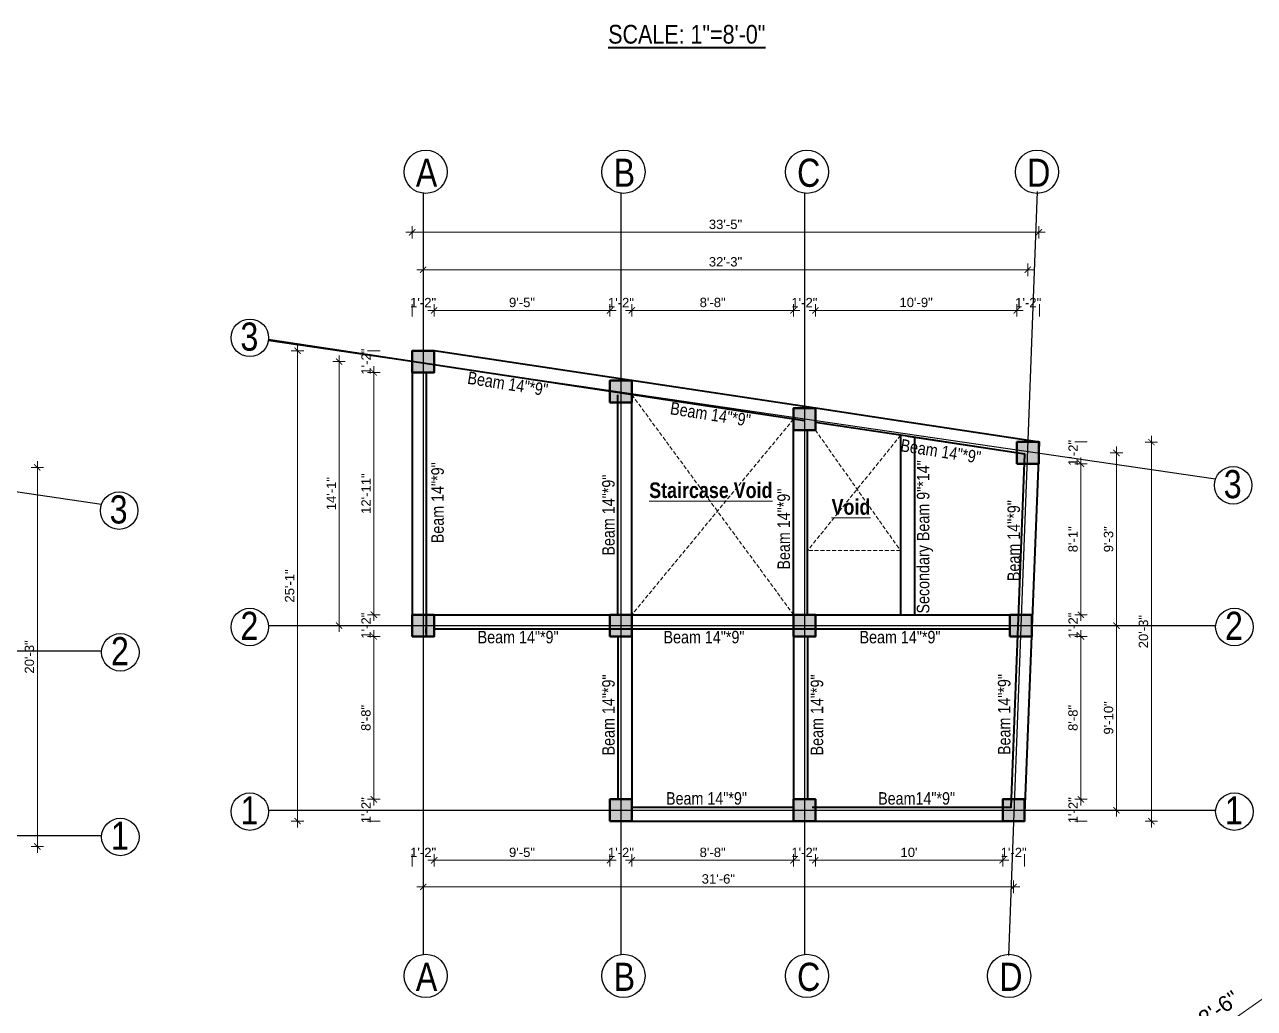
# Model space of a CAD drawing. Header units: inches. Extents: x 149715 to 156550, y -16726 to -14386.
# Drawn here: x 151086 to 151874, y -15768 to -15138 of the extents above; entities that cross this region are included whole.
import ezdxf
from ezdxf.enums import TextEntityAlignment as Align

# ---------------------------------------------------------------- set-up
doc = ezdxf.new("R2010")
doc.units = ezdxf.units.IN
doc.header["$LTSCALE"] = 0.5
doc.header["$MEASUREMENT"] = 0
doc.header["$PDMODE"] = 66
doc.linetypes.add('HIDDEN', pattern=[0.375, 0.25, -0.125])
for name, color, linetype, lineweight in [('C-COLUMN', 1, 'Continuous', 50), ('DIM 1-100', 4, 'Continuous', 13), ('HACTH', 253, 'Continuous', 9), ('Text-100.w', 254, 'Continuous', 9), ('Toilet', 7, 'Continuous', 25), ('wall', 1, 'Continuous', 40), ('WALL SEC', 2, 'Continuous', 35), ('window', 4, 'Continuous', 13)]:
    doc.layers.add(name, color=color, linetype=linetype, lineweight=lineweight)
doc.styles.add('arial', font='arial.ttf')
doc.styles.add('bimal', font='arial.ttf')
doc.styles.add('ordinary', font='ARIALN.TTF')
doc.styles.get("Standard").update_dxf_attribs({"font": 'arial.ttf'})
doc.dimstyles.new('1 by 96', dxfattribs={"dimtxt": 6, "dimasz": 4, "dimexe": 4, "dimexo": 4, "dimgap": 2, "dimtad": 1, "dimdec": 0, "dimzin": 0, "dimdsep": 46, "dimlunit": 4, "dimtxsty": 'Standard', "dimblk": 'ARCHTICK', "dimcen": 0, "dimdle": 4, "dimadec": 0, "dimazin": 0, "dimtfac": 1, "dimtdec": 0, "dimtix": 1, "dimtofl": 0, "dimtmove": 1, "dimatfit": 3, "dimldrblk": 'ARCHTICK', "dimfxl": 4, "dimfxlon": 1, "dimtolj": 1, "dimtzin": 0, "dimlwd": -1, "dimlwe": -1, "dimarcsym": 0})
doc.dimstyles.new('1_96', dxfattribs={"dimtxt": 5, "dimasz": 3, "dimexe": 3, "dimexo": 3, "dimgap": 3, "dimtad": 1, "dimdec": 0, "dimzin": 0, "dimdsep": 46, "dimlunit": 4, "dimtxsty": 'bimal', "dimblk": 'ARCHTICK', "dimcen": 2, "dimdle": 3, "dimclrd": 3, "dimclre": 1, "dimclrt": 4, "dimadec": 0, "dimazin": 0, "dimtfac": 1, "dimtdec": 0, "dimtix": 1, "dimtofl": 0, "dimtmove": 0, "dimatfit": 3, "dimldrblk": 'ARCHTICK', "dimfxl": 1, "dimtolj": 1, "dimtzin": 0, "dimlwd": 0, "dimlwe": 9, "dimarcsym": 0})

# ---------------------------------------------------------------- blocks, each defined once
blk = doc.blocks.new('_ArchTick')
at = {"color": 0, "linetype": 'ByBlock', "const_width": 0.15}
blk.add_lwpolyline([(-0.5, -0.5), (0.5, 0.5)], dxfattribs=at)
blk = doc.blocks.new('*D507')
at = {"layer": 'Defpoints', "color": 0, "linetype": 'Continuous', "transparency": 16777216}
for p in [(121617.69, -24328.85), (121624.61, -24338.73), (121578.73, -24370.23)]:
    blk.add_point(p, dxfattribs=at)
at = {"layer": 'WALL SEC', "color": 3, "linetype": 'Continuous', "lineweight": 0, "transparency": 16777216}
blk.add_line((121569.64, -24362.48), (121620.15, -24327.13), dxfattribs=at)
at = {"layer": 'WALL SEC', "color": 1, "linetype": 'Continuous', "lineweight": 9, "transparency": 16777216}
for p, q in [((121617.69, -24328.85), (121615.97, -24326.39)), ((121572.1, -24360.76), (121570.38, -24358.31))]:
    blk.add_line(p, q, dxfattribs=at)
at = {"layer": 'WALL SEC', "color": 3, "linetype": 'Continuous', "lineweight": 0, "transparency": 16777216, "xscale": 3, "yscale": 3, "zscale": 3}
for p, rotation in [((121617.69, -24328.85), 34.99202019818037), ((121572.1, -24360.76), 214.9920201981804)]:
    blk.add_blockref('_ArchTick', p, dxfattribs=dict(at, rotation=rotation))
at = {"layer": 'WALL SEC', "color": 4, "linetype": 'Continuous', "lineweight": 25, "transparency": 16777216, "insert": (121591.71, -24340.26), "char_height": 5, "attachment_point": 5, "rotation": 34.992, "style": 'bimal'}
blk.add_mtext('\\A1;2\'-6"', dxfattribs=at)
blk = doc.blocks.new('*D651')
at = {"layer": 'Defpoints', "color": 0, "transparency": 16777216}
for p in [(151022.58, -15421.33), (151094.24, -15421.33), (151013.01, -15664.1)]:
    blk.add_point(p, dxfattribs=at)
at = {"layer": 'DIM 1-100', "color": 0, "transparency": 16777216}
for p, q in [((151094.24, -15668.1), (151094.24, -15417.33)), ((151090.24, -15421.33), (151098.24, -15421.33)), ((151090.24, -15664.1), (151098.24, -15664.1))]:
    blk.add_line(p, q, dxfattribs=at)
at = {"layer": 'DIM 1-100', "color": 0, "transparency": 16777216, "xscale": 4, "yscale": 4, "zscale": 4}
for p, rotation in [((151094.24, -15421.33), 90), ((151094.24, -15664.1), 270)]:
    blk.add_blockref('_ArchTick', p, dxfattribs=dict(at, rotation=rotation))
at = {"layer": 'DIM 1-100', "color": 0, "transparency": 16777216, "insert": (151089.18, -15542.72), "char_height": 6, "attachment_point": 5, "rotation": 90}
blk.add_mtext('\\A1;20\'-3"', dxfattribs=at)
blk = doc.blocks.new('*D661')
at = {"layer": 'Defpoints', "color": 0, "transparency": 16777216}
for p in [(151322.91, -15346.59), (151309.73, -15360.59), (151322.91, -15360.59)]:
    blk.add_point(p, dxfattribs=at)
at = {"layer": 'DIM 1-100', "color": 0, "transparency": 16777216}
for p, q in [((151313.73, -15346.59), (151305.73, -15346.59)), ((151313.73, -15360.59), (151305.73, -15360.59))]:
    blk.add_line(p, q, dxfattribs=at)
at = {"layer": 'DIM 1-100', "color": 0, "transparency": 16777216, "insert": (151304.72, -15353.59), "char_height": 6, "attachment_point": 5, "rotation": 90}
blk.add_mtext('\\A1;1\'-2"', dxfattribs=at)
blk = doc.blocks.new('*D662')
at = {"layer": 'Defpoints', "color": 0, "transparency": 16777216}
for p in [(151322.91, -15360.59), (151309.73, -15515.66), (151322.91, -15515.66)]:
    blk.add_point(p, dxfattribs=at)
at = {"layer": 'DIM 1-100', "color": 0, "transparency": 16777216}
for p, q in [((151313.73, -15360.59), (151305.73, -15360.59)), ((151309.73, -15356.59), (151309.73, -15519.66)), ((151313.73, -15515.66), (151305.73, -15515.66))]:
    blk.add_line(p, q, dxfattribs=at)
at = {"layer": 'DIM 1-100', "color": 0, "transparency": 16777216, "xscale": 4, "yscale": 4, "zscale": 4}
for p, rotation in [((151309.73, -15360.59), 90), ((151309.73, -15515.66), 270)]:
    blk.add_blockref('_ArchTick', p, dxfattribs=dict(at, rotation=rotation))
at = {"layer": 'DIM 1-100', "color": 0, "transparency": 16777216, "insert": (151304.72, -15438.12), "char_height": 6, "attachment_point": 5, "rotation": 90}
blk.add_mtext('\\A1;12\'-11"', dxfattribs=at)
blk = doc.blocks.new('*D663')
at = {"layer": 'Defpoints', "color": 0, "transparency": 16777216}
for p in [(151322.91, -15515.66), (151309.73, -15529.66), (151322.91, -15529.66)]:
    blk.add_point(p, dxfattribs=at)
at = {"layer": 'DIM 1-100', "color": 0, "transparency": 16777216}
for p, q in [((151313.73, -15515.66), (151305.73, -15515.66)), ((151313.73, -15529.66), (151305.73, -15529.66))]:
    blk.add_line(p, q, dxfattribs=at)
at = {"layer": 'DIM 1-100', "color": 0, "transparency": 16777216, "insert": (151304.72, -15522.66), "char_height": 6, "attachment_point": 5, "rotation": 90}
blk.add_mtext('\\A1;1\'-2"', dxfattribs=at)
blk = doc.blocks.new('*D664')
at = {"layer": 'Defpoints', "color": 0, "transparency": 16777216}
for p in [(151322.91, -15529.66), (151309.73, -15633.89), (151322.91, -15633.89)]:
    blk.add_point(p, dxfattribs=at)
at = {"layer": 'DIM 1-100', "color": 0, "transparency": 16777216}
for p, q in [((151309.73, -15525.66), (151309.73, -15637.89)), ((151313.73, -15529.66), (151305.73, -15529.66)), ((151313.73, -15633.89), (151305.73, -15633.89))]:
    blk.add_line(p, q, dxfattribs=at)
at = {"layer": 'DIM 1-100', "color": 0, "transparency": 16777216, "xscale": 4, "yscale": 4, "zscale": 4}
for p, rotation in [((151309.73, -15529.66), 90), ((151309.73, -15633.89), 270)]:
    blk.add_blockref('_ArchTick', p, dxfattribs=dict(at, rotation=rotation))
at = {"layer": 'DIM 1-100', "color": 0, "transparency": 16777216, "insert": (151304.67, -15581.77), "char_height": 6, "attachment_point": 5, "rotation": 90}
blk.add_mtext('\\A1;8\'-8"', dxfattribs=at)
blk = doc.blocks.new('*D665')
at = {"layer": 'Defpoints', "color": 0, "transparency": 16777216}
for p in [(151322.91, -15633.89), (151309.73, -15647.89), (151322.91, -15647.89)]:
    blk.add_point(p, dxfattribs=at)
at = {"layer": 'DIM 1-100', "color": 0, "transparency": 16777216}
for p, q in [((151313.73, -15633.89), (151305.73, -15633.89)), ((151313.73, -15647.89), (151305.73, -15647.89))]:
    blk.add_line(p, q, dxfattribs=at)
at = {"layer": 'DIM 1-100', "color": 0, "transparency": 16777216, "insert": (151304.72, -15640.89), "char_height": 6, "attachment_point": 5, "rotation": 90}
blk.add_mtext('\\A1;1\'-2"', dxfattribs=at)
blk = doc.blocks.new('*D666')
at = {"layer": 'Defpoints', "color": 0, "transparency": 16777216}
for p in [(151307.18, -15346.59), (151260.87, -15647.89), (151307.18, -15647.89)]:
    blk.add_point(p, dxfattribs=at)
at = {"layer": 'DIM 1-100', "color": 0, "transparency": 16777216}
for p, q in [((151264.87, -15346.59), (151256.87, -15346.59)), ((151260.87, -15342.59), (151260.87, -15651.89)), ((151264.87, -15647.89), (151256.87, -15647.89))]:
    blk.add_line(p, q, dxfattribs=at)
at = {"layer": 'DIM 1-100', "color": 0, "transparency": 16777216, "xscale": 4, "yscale": 4, "zscale": 4}
for p, rotation in [((151260.87, -15346.59), 90), ((151260.87, -15647.89), 270)]:
    blk.add_blockref('_ArchTick', p, dxfattribs=dict(at, rotation=rotation))
at = {"layer": 'DIM 1-100', "color": 0, "transparency": 16777216, "insert": (151255.8, -15497.24), "char_height": 6, "attachment_point": 5, "rotation": 90}
blk.add_mtext('\\A1;25\'-1"', dxfattribs=at)
blk = doc.blocks.new('*D667')
at = {"layer": 'Defpoints', "color": 0, "transparency": 16777216}
for p in [(151334.27, -15647.89), (151348.27, -15647.89), (151348.27, -15672.96)]:
    blk.add_point(p, dxfattribs=at)
at = {"layer": 'DIM 1-100', "color": 0, "transparency": 16777216}
for p, q in [((151334.27, -15668.96), (151334.27, -15676.96)), ((151348.27, -15668.96), (151348.27, -15676.96))]:
    blk.add_line(p, q, dxfattribs=at)
at = {"layer": 'DIM 1-100', "color": 0, "transparency": 16777216, "insert": (151341.27, -15667.95), "char_height": 6, "attachment_point": 5}
blk.add_mtext('\\A1;1\'-2"', dxfattribs=at)
blk = doc.blocks.new('*D668')
at = {"layer": 'Defpoints', "color": 0, "transparency": 16777216}
for p in [(151348.27, -15647.89), (151460.92, -15647.89), (151460.92, -15672.96)]:
    blk.add_point(p, dxfattribs=at)
at = {"layer": 'DIM 1-100', "color": 0, "transparency": 16777216}
for p, q in [((151348.27, -15668.96), (151348.27, -15676.96)), ((151460.92, -15668.96), (151460.92, -15676.96)), ((151344.27, -15672.96), (151464.92, -15672.96))]:
    blk.add_line(p, q, dxfattribs=at)
at = {"layer": 'DIM 1-100', "color": 0, "transparency": 16777216, "xscale": 4, "yscale": 4, "zscale": 4, "rotation": 180}
blk.add_blockref('_ArchTick', (151348.27, -15672.96), dxfattribs=at)
at = {"layer": 'DIM 1-100', "color": 0, "transparency": 16777216, "xscale": 4, "yscale": 4, "zscale": 4}
blk.add_blockref('_ArchTick', (151460.92, -15672.96), dxfattribs=at)
at = {"layer": 'DIM 1-100', "color": 0, "transparency": 16777216, "insert": (151404.6, -15667.9), "char_height": 6, "attachment_point": 5}
blk.add_mtext('\\A1;9\'-5"', dxfattribs=at)
blk = doc.blocks.new('*D669')
at = {"layer": 'Defpoints', "color": 0, "transparency": 16777216}
for p in [(151460.92, -15647.89), (151474.92, -15647.89), (151474.92, -15672.96)]:
    blk.add_point(p, dxfattribs=at)
at = {"layer": 'DIM 1-100', "color": 0, "transparency": 16777216}
for p, q in [((151460.92, -15668.96), (151460.92, -15676.96)), ((151474.92, -15668.96), (151474.92, -15676.96))]:
    blk.add_line(p, q, dxfattribs=at)
at = {"layer": 'DIM 1-100', "color": 0, "transparency": 16777216, "insert": (151467.92, -15667.95), "char_height": 6, "attachment_point": 5}
blk.add_mtext('\\A1;1\'-2"', dxfattribs=at)
blk = doc.blocks.new('*D670')
at = {"layer": 'Defpoints', "color": 0, "transparency": 16777216}
for p in [(151474.92, -15647.89), (151578.42, -15647.89), (151578.42, -15672.96)]:
    blk.add_point(p, dxfattribs=at)
at = {"layer": 'DIM 1-100', "color": 0, "transparency": 16777216}
for p, q in [((151474.92, -15668.96), (151474.92, -15676.96)), ((151578.42, -15668.96), (151578.42, -15676.96)), ((151470.92, -15672.96), (151582.42, -15672.96))]:
    blk.add_line(p, q, dxfattribs=at)
at = {"layer": 'DIM 1-100', "color": 0, "transparency": 16777216, "xscale": 4, "yscale": 4, "zscale": 4, "rotation": 180}
blk.add_blockref('_ArchTick', (151474.92, -15672.96), dxfattribs=at)
at = {"layer": 'DIM 1-100', "color": 0, "transparency": 16777216, "xscale": 4, "yscale": 4, "zscale": 4}
blk.add_blockref('_ArchTick', (151578.42, -15672.96), dxfattribs=at)
at = {"layer": 'DIM 1-100', "color": 0, "transparency": 16777216, "insert": (151526.67, -15667.9), "char_height": 6, "attachment_point": 5}
blk.add_mtext('\\A1;8\'-8"', dxfattribs=at)
blk = doc.blocks.new('*D671')
at = {"layer": 'Defpoints', "color": 0, "transparency": 16777216}
for p in [(151578.42, -15647.89), (151592.42, -15647.89), (151592.42, -15672.96)]:
    blk.add_point(p, dxfattribs=at)
at = {"layer": 'DIM 1-100', "color": 0, "transparency": 16777216}
for p, q in [((151578.42, -15668.96), (151578.42, -15676.96)), ((151592.42, -15668.96), (151592.42, -15676.96))]:
    blk.add_line(p, q, dxfattribs=at)
at = {"layer": 'DIM 1-100', "color": 0, "transparency": 16777216, "insert": (151585.42, -15667.95), "char_height": 6, "attachment_point": 5}
blk.add_mtext('\\A1;1\'-2"', dxfattribs=at)
blk = doc.blocks.new('*D672')
at = {"layer": 'Defpoints', "color": 0, "transparency": 16777216}
for p in [(151592.42, -15647.89), (151712.38, -15647.89), (151712.38, -15672.96)]:
    blk.add_point(p, dxfattribs=at)
at = {"layer": 'DIM 1-100', "color": 0, "transparency": 16777216}
for p, q in [((151592.42, -15668.96), (151592.42, -15676.96)), ((151712.38, -15668.96), (151712.38, -15676.96)), ((151588.42, -15672.96), (151716.38, -15672.96))]:
    blk.add_line(p, q, dxfattribs=at)
at = {"layer": 'DIM 1-100', "color": 0, "transparency": 16777216, "xscale": 4, "yscale": 4, "zscale": 4, "rotation": 180}
blk.add_blockref('_ArchTick', (151592.42, -15672.96), dxfattribs=at)
at = {"layer": 'DIM 1-100', "color": 0, "transparency": 16777216, "xscale": 4, "yscale": 4, "zscale": 4}
blk.add_blockref('_ArchTick', (151712.38, -15672.96), dxfattribs=at)
at = {"layer": 'DIM 1-100', "color": 0, "transparency": 16777216, "insert": (151652.4, -15667.9), "char_height": 6, "attachment_point": 5}
blk.add_mtext("\\A1;10'", dxfattribs=at)
blk = doc.blocks.new('*D673')
at = {"layer": 'Defpoints', "color": 0, "transparency": 16777216}
for p in [(151712.38, -15647.89), (151726.38, -15647.89), (151726.38, -15672.96)]:
    blk.add_point(p, dxfattribs=at)
at = {"layer": 'DIM 1-100', "color": 0, "transparency": 16777216}
for p, q in [((151712.38, -15668.96), (151712.38, -15676.96)), ((151726.38, -15668.96), (151726.38, -15676.96))]:
    blk.add_line(p, q, dxfattribs=at)
at = {"layer": 'DIM 1-100', "color": 0, "transparency": 16777216, "insert": (151719.38, -15667.95), "char_height": 6, "attachment_point": 5}
blk.add_mtext('\\A1;1\'-2"', dxfattribs=at)
blk = doc.blocks.new('*D674')
at = {"layer": 'Defpoints', "color": 0, "transparency": 16777216}
for p in [(151341.27, -15647.89), (151719.38, -15647.89), (151719.38, -15689.98)]:
    blk.add_point(p, dxfattribs=at)
at = {"layer": 'DIM 1-100', "color": 0, "transparency": 16777216}
for p, q in [((151341.27, -15685.98), (151341.27, -15693.98)), ((151719.38, -15685.98), (151719.38, -15693.98)), ((151337.27, -15689.98), (151723.38, -15689.98))]:
    blk.add_line(p, q, dxfattribs=at)
at = {"layer": 'DIM 1-100', "color": 0, "transparency": 16777216, "xscale": 4, "yscale": 4, "zscale": 4, "rotation": 180}
blk.add_blockref('_ArchTick', (151341.27, -15689.98), dxfattribs=at)
at = {"layer": 'DIM 1-100', "color": 0, "transparency": 16777216, "xscale": 4, "yscale": 4, "zscale": 4}
blk.add_blockref('_ArchTick', (151719.38, -15689.98), dxfattribs=at)
at = {"layer": 'DIM 1-100', "color": 0, "transparency": 16777216, "insert": (151530.32, -15684.91), "char_height": 6, "attachment_point": 5}
blk.add_mtext('\\A1;31\'-6"', dxfattribs=at)
blk = doc.blocks.new('*D675')
at = {"layer": 'Defpoints', "color": 0, "transparency": 16777216}
for p in [(151735.48, -15405.06), (151735.4, -15419.06), (151762.5, -15419.06)]:
    blk.add_point(p, dxfattribs=at)
at = {"layer": 'DIM 1-100', "color": 0, "transparency": 16777216}
for p, q in [((151758.5, -15405.06), (151766.5, -15405.06)), ((151758.5, -15419.06), (151766.5, -15419.06))]:
    blk.add_line(p, q, dxfattribs=at)
at = {"layer": 'DIM 1-100', "color": 0, "transparency": 16777216, "insert": (151757.49, -15412.06), "char_height": 6, "attachment_point": 5, "rotation": 90}
blk.add_mtext('\\A1;1\'-2"', dxfattribs=at)
blk = doc.blocks.new('*D676')
at = {"layer": 'Defpoints', "color": 0, "transparency": 16777216}
for p in [(151735.4, -15419.06), (151731.04, -15515.66), (151762.5, -15515.66)]:
    blk.add_point(p, dxfattribs=at)
at = {"layer": 'DIM 1-100', "color": 0, "transparency": 16777216}
for p, q in [((151758.5, -15419.06), (151766.5, -15419.06)), ((151762.5, -15415.06), (151762.5, -15519.66)), ((151758.5, -15515.66), (151766.5, -15515.66))]:
    blk.add_line(p, q, dxfattribs=at)
at = {"layer": 'DIM 1-100', "color": 0, "transparency": 16777216, "xscale": 4, "yscale": 4, "zscale": 4}
for p, rotation in [((151762.5, -15419.06), 90), ((151762.5, -15515.66), 270)]:
    blk.add_blockref('_ArchTick', p, dxfattribs=dict(at, rotation=rotation))
at = {"layer": 'DIM 1-100', "color": 0, "transparency": 16777216, "insert": (151757.44, -15467.36), "char_height": 6, "attachment_point": 5, "rotation": 90}
blk.add_mtext('\\A1;8\'-1"', dxfattribs=at)
blk = doc.blocks.new('*D677')
at = {"layer": 'Defpoints', "color": 0, "transparency": 16777216}
for p in [(151731.04, -15515.66), (151731.04, -15529.66), (151762.5, -15529.66)]:
    blk.add_point(p, dxfattribs=at)
at = {"layer": 'DIM 1-100', "color": 0, "transparency": 16777216}
for p, q in [((151758.5, -15515.66), (151766.5, -15515.66)), ((151758.5, -15529.66), (151766.5, -15529.66))]:
    blk.add_line(p, q, dxfattribs=at)
at = {"layer": 'DIM 1-100', "color": 0, "transparency": 16777216, "insert": (151757.49, -15522.66), "char_height": 6, "attachment_point": 5, "rotation": 90}
blk.add_mtext('\\A1;1\'-2"', dxfattribs=at)
blk = doc.blocks.new('*D678')
at = {"layer": 'Defpoints', "color": 0, "transparency": 16777216}
for p in [(151731.04, -15529.66), (151726.38, -15633.89), (151762.5, -15633.89)]:
    blk.add_point(p, dxfattribs=at)
at = {"layer": 'DIM 1-100', "color": 0, "transparency": 16777216}
for p, q in [((151762.5, -15525.66), (151762.5, -15637.89)), ((151758.5, -15529.66), (151766.5, -15529.66)), ((151758.5, -15633.89), (151766.5, -15633.89))]:
    blk.add_line(p, q, dxfattribs=at)
at = {"layer": 'DIM 1-100', "color": 0, "transparency": 16777216, "xscale": 4, "yscale": 4, "zscale": 4}
for p, rotation in [((151762.5, -15529.66), 90), ((151762.5, -15633.89), 270)]:
    blk.add_blockref('_ArchTick', p, dxfattribs=dict(at, rotation=rotation))
at = {"layer": 'DIM 1-100', "color": 0, "transparency": 16777216, "insert": (151757.44, -15581.77), "char_height": 6, "attachment_point": 5, "rotation": 90}
blk.add_mtext('\\A1;8\'-8"', dxfattribs=at)
blk = doc.blocks.new('*D679')
at = {"layer": 'Defpoints', "color": 0, "transparency": 16777216}
for p in [(151726.38, -15633.89), (151726.38, -15647.89), (151762.5, -15647.89)]:
    blk.add_point(p, dxfattribs=at)
at = {"layer": 'DIM 1-100', "color": 0, "transparency": 16777216}
for p, q in [((151758.5, -15633.89), (151766.5, -15633.89)), ((151758.5, -15647.89), (151766.5, -15647.89))]:
    blk.add_line(p, q, dxfattribs=at)
at = {"layer": 'DIM 1-100', "color": 0, "transparency": 16777216, "insert": (151757.49, -15640.89), "char_height": 6, "attachment_point": 5, "rotation": 90}
blk.add_mtext('\\A1;1\'-2"', dxfattribs=at)
blk = doc.blocks.new('*D680')
at = {"layer": 'Defpoints', "color": 0, "transparency": 16777216}
for p in [(151735.48, -15412.06), (151731.04, -15522.66), (151785.27, -15522.66)]:
    blk.add_point(p, dxfattribs=at)
at = {"layer": 'DIM 1-100', "color": 0, "transparency": 16777216}
for p, q in [((151785.27, -15408.06), (151785.27, -15526.66)), ((151781.27, -15412.06), (151789.27, -15412.06)), ((151781.27, -15522.66), (151789.27, -15522.66))]:
    blk.add_line(p, q, dxfattribs=at)
at = {"layer": 'DIM 1-100', "color": 0, "transparency": 16777216, "xscale": 4, "yscale": 4, "zscale": 4}
for p, rotation in [((151785.27, -15412.06), 90), ((151785.27, -15522.66), 270)]:
    blk.add_blockref('_ArchTick', p, dxfattribs=dict(at, rotation=rotation))
at = {"layer": 'DIM 1-100', "color": 0, "transparency": 16777216, "insert": (151780.21, -15467.36), "char_height": 6, "attachment_point": 5, "rotation": 90}
blk.add_mtext('\\A1;9\'-3"', dxfattribs=at)
blk = doc.blocks.new('*D681')
at = {"layer": 'Defpoints', "color": 0, "transparency": 16777216}
for p in [(151731.04, -15522.66), (151726.38, -15640.89), (151785.27, -15640.89)]:
    blk.add_point(p, dxfattribs=at)
at = {"layer": 'DIM 1-100', "color": 0, "transparency": 16777216}
for p, q in [((151785.27, -15518.66), (151785.27, -15644.89)), ((151781.27, -15522.66), (151789.27, -15522.66)), ((151781.27, -15640.89), (151789.27, -15640.89))]:
    blk.add_line(p, q, dxfattribs=at)
at = {"layer": 'DIM 1-100', "color": 0, "transparency": 16777216, "xscale": 4, "yscale": 4, "zscale": 4}
for p, rotation in [((151785.27, -15522.66), 90), ((151785.27, -15640.89), 270)]:
    blk.add_blockref('_ArchTick', p, dxfattribs=dict(at, rotation=rotation))
at = {"layer": 'DIM 1-100', "color": 0, "transparency": 16777216, "insert": (151780.21, -15581.77), "char_height": 6, "attachment_point": 5, "rotation": 90}
blk.add_mtext('\\A1;9\'-10"', dxfattribs=at)
blk = doc.blocks.new('*D682')
at = {"layer": 'Defpoints', "color": 0, "transparency": 16777216}
for p in [(151735.95, -15405.12), (151807.61, -15405.12), (151726.38, -15647.89)]:
    blk.add_point(p, dxfattribs=at)
at = {"layer": 'DIM 1-100', "color": 0, "transparency": 16777216}
for p, q in [((151807.61, -15651.89), (151807.61, -15401.12)), ((151803.61, -15405.12), (151811.61, -15405.12)), ((151803.61, -15647.89), (151811.61, -15647.89))]:
    blk.add_line(p, q, dxfattribs=at)
at = {"layer": 'DIM 1-100', "color": 0, "transparency": 16777216, "xscale": 4, "yscale": 4, "zscale": 4}
for p, rotation in [((151807.61, -15405.12), 90), ((151807.61, -15647.89), 270)]:
    blk.add_blockref('_ArchTick', p, dxfattribs=dict(at, rotation=rotation))
at = {"layer": 'DIM 1-100', "color": 0, "transparency": 16777216, "insert": (151802.55, -15526.51), "char_height": 6, "attachment_point": 5, "rotation": 90}
blk.add_mtext('\\A1;20\'-3"', dxfattribs=at)
blk = doc.blocks.new('*D683')
at = {"layer": 'Defpoints', "color": 0, "transparency": 16777216}
for p in [(151348.27, -15320.8), (151334.27, -15346.59), (151348.27, -15346.59)]:
    blk.add_point(p, dxfattribs=at)
at = {"layer": 'DIM 1-100', "color": 0, "transparency": 16777216}
for p, q in [((151334.27, -15324.8), (151334.27, -15316.8)), ((151348.27, -15324.8), (151348.27, -15316.8))]:
    blk.add_line(p, q, dxfattribs=at)
at = {"layer": 'DIM 1-100', "color": 0, "transparency": 16777216, "insert": (151341.27, -15315.79), "char_height": 6, "attachment_point": 5}
blk.add_mtext('\\A1;1\'-2"', dxfattribs=at)
blk = doc.blocks.new('*D684')
at = {"layer": 'Defpoints', "color": 0, "transparency": 16777216}
for p in [(151460.92, -15320.8), (151348.27, -15346.59), (151460.92, -15365.71)]:
    blk.add_point(p, dxfattribs=at)
at = {"layer": 'DIM 1-100', "color": 0, "transparency": 16777216}
for p, q in [((151344.27, -15320.8), (151464.92, -15320.8)), ((151348.27, -15324.8), (151348.27, -15316.8)), ((151460.92, -15324.8), (151460.92, -15316.8))]:
    blk.add_line(p, q, dxfattribs=at)
at = {"layer": 'DIM 1-100', "color": 0, "transparency": 16777216, "xscale": 4, "yscale": 4, "zscale": 4, "rotation": 180}
blk.add_blockref('_ArchTick', (151348.27, -15320.8), dxfattribs=at)
at = {"layer": 'DIM 1-100', "color": 0, "transparency": 16777216, "xscale": 4, "yscale": 4, "zscale": 4}
blk.add_blockref('_ArchTick', (151460.92, -15320.8), dxfattribs=at)
at = {"layer": 'DIM 1-100', "color": 0, "transparency": 16777216, "insert": (151404.6, -15315.74), "char_height": 6, "attachment_point": 5}
blk.add_mtext('\\A1;9\'-5"', dxfattribs=at)
blk = doc.blocks.new('*D685')
at = {"layer": 'Defpoints', "color": 0, "transparency": 16777216}
for p in [(151474.92, -15320.8), (151460.92, -15365.71), (151474.92, -15365.71)]:
    blk.add_point(p, dxfattribs=at)
at = {"layer": 'DIM 1-100', "color": 0, "transparency": 16777216}
for p, q in [((151460.92, -15324.8), (151460.92, -15316.8)), ((151474.92, -15324.8), (151474.92, -15316.8))]:
    blk.add_line(p, q, dxfattribs=at)
at = {"layer": 'DIM 1-100', "color": 0, "transparency": 16777216, "insert": (151467.92, -15315.79), "char_height": 6, "attachment_point": 5}
blk.add_mtext('\\A1;1\'-2"', dxfattribs=at)
blk = doc.blocks.new('*D686')
at = {"layer": 'Defpoints', "color": 0, "transparency": 16777216}
for p in [(151578.42, -15320.8), (151474.92, -15365.71), (151578.42, -15383.45)]:
    blk.add_point(p, dxfattribs=at)
at = {"layer": 'DIM 1-100', "color": 0, "transparency": 16777216}
for p, q in [((151470.92, -15320.8), (151582.42, -15320.8)), ((151474.92, -15324.8), (151474.92, -15316.8)), ((151578.42, -15324.8), (151578.42, -15316.8))]:
    blk.add_line(p, q, dxfattribs=at)
at = {"layer": 'DIM 1-100', "color": 0, "transparency": 16777216, "xscale": 4, "yscale": 4, "zscale": 4, "rotation": 180}
blk.add_blockref('_ArchTick', (151474.92, -15320.8), dxfattribs=at)
at = {"layer": 'DIM 1-100', "color": 0, "transparency": 16777216, "xscale": 4, "yscale": 4, "zscale": 4}
blk.add_blockref('_ArchTick', (151578.42, -15320.8), dxfattribs=at)
at = {"layer": 'DIM 1-100', "color": 0, "transparency": 16777216, "insert": (151526.67, -15315.74), "char_height": 6, "attachment_point": 5}
blk.add_mtext('\\A1;8\'-8"', dxfattribs=at)
blk = doc.blocks.new('*D687')
at = {"layer": 'Defpoints', "color": 0, "transparency": 16777216}
for p in [(151592.42, -15320.8), (151578.42, -15383.45), (151592.42, -15383.45)]:
    blk.add_point(p, dxfattribs=at)
at = {"layer": 'DIM 1-100', "color": 0, "transparency": 16777216}
for p, q in [((151578.42, -15324.8), (151578.42, -15316.8)), ((151592.42, -15324.8), (151592.42, -15316.8))]:
    blk.add_line(p, q, dxfattribs=at)
at = {"layer": 'DIM 1-100', "color": 0, "transparency": 16777216, "insert": (151585.42, -15315.79), "char_height": 6, "attachment_point": 5}
blk.add_mtext('\\A1;1\'-2"', dxfattribs=at)
blk = doc.blocks.new('*D688')
at = {"layer": 'Defpoints', "color": 0, "transparency": 16777216}
for p in [(151721.48, -15320.8), (151592.42, -15383.45), (151721.48, -15405.06)]:
    blk.add_point(p, dxfattribs=at)
at = {"layer": 'DIM 1-100', "color": 0, "transparency": 16777216}
for p, q in [((151588.42, -15320.8), (151725.48, -15320.8)), ((151592.42, -15324.8), (151592.42, -15316.8)), ((151721.48, -15324.8), (151721.48, -15316.8))]:
    blk.add_line(p, q, dxfattribs=at)
at = {"layer": 'DIM 1-100', "color": 0, "transparency": 16777216, "xscale": 4, "yscale": 4, "zscale": 4, "rotation": 180}
blk.add_blockref('_ArchTick', (151592.42, -15320.8), dxfattribs=at)
at = {"layer": 'DIM 1-100', "color": 0, "transparency": 16777216, "xscale": 4, "yscale": 4, "zscale": 4}
blk.add_blockref('_ArchTick', (151721.48, -15320.8), dxfattribs=at)
at = {"layer": 'DIM 1-100', "color": 0, "transparency": 16777216, "insert": (151656.95, -15315.74), "char_height": 6, "attachment_point": 5}
blk.add_mtext('\\A1;10\'-9"', dxfattribs=at)
blk = doc.blocks.new('*D689')
at = {"layer": 'Defpoints', "color": 0, "transparency": 16777216}
for p in [(151735.95, -15320.8), (151721.48, -15405.06), (151735.95, -15405.12)]:
    blk.add_point(p, dxfattribs=at)
at = {"layer": 'DIM 1-100', "color": 0, "transparency": 16777216}
for p, q in [((151721.48, -15324.8), (151721.48, -15316.8)), ((151735.95, -15324.8), (151735.95, -15316.8))]:
    blk.add_line(p, q, dxfattribs=at)
at = {"layer": 'DIM 1-100', "color": 0, "transparency": 16777216, "insert": (151728.72, -15315.79), "char_height": 6, "attachment_point": 5}
blk.add_mtext('\\A1;1\'-2"', dxfattribs=at)
blk = doc.blocks.new('*D690')
at = {"layer": 'Defpoints', "color": 0, "transparency": 16777216}
for p in [(151728.48, -15294.77), (151341.27, -15346.59), (151728.48, -15405.06)]:
    blk.add_point(p, dxfattribs=at)
at = {"layer": 'DIM 1-100', "color": 0, "transparency": 16777216}
for p, q in [((151341.27, -15298.77), (151341.27, -15290.77)), ((151728.48, -15298.77), (151728.48, -15290.77)), ((151337.27, -15294.77), (151732.48, -15294.77))]:
    blk.add_line(p, q, dxfattribs=at)
at = {"layer": 'DIM 1-100', "color": 0, "transparency": 16777216, "xscale": 4, "yscale": 4, "zscale": 4, "rotation": 180}
blk.add_blockref('_ArchTick', (151341.27, -15294.77), dxfattribs=at)
at = {"layer": 'DIM 1-100', "color": 0, "transparency": 16777216, "xscale": 4, "yscale": 4, "zscale": 4}
blk.add_blockref('_ArchTick', (151728.48, -15294.77), dxfattribs=at)
at = {"layer": 'DIM 1-100', "color": 0, "transparency": 16777216, "insert": (151534.88, -15289.7), "char_height": 6, "attachment_point": 5}
blk.add_mtext('\\A1;32\'-3"', dxfattribs=at)
blk = doc.blocks.new('*D691')
at = {"layer": 'Defpoints', "color": 0, "transparency": 16777216}
for p in [(151735.48, -15270.8), (151334.27, -15346.59), (151735.48, -15405.06)]:
    blk.add_point(p, dxfattribs=at)
at = {"layer": 'DIM 1-100', "color": 0, "transparency": 16777216}
for p, q in [((151334.27, -15274.8), (151334.27, -15266.8)), ((151735.48, -15274.8), (151735.48, -15266.8)), ((151330.27, -15270.8), (151739.48, -15270.8))]:
    blk.add_line(p, q, dxfattribs=at)
at = {"layer": 'DIM 1-100', "color": 0, "transparency": 16777216, "xscale": 4, "yscale": 4, "zscale": 4, "rotation": 180}
blk.add_blockref('_ArchTick', (151334.27, -15270.8), dxfattribs=at)
at = {"layer": 'DIM 1-100', "color": 0, "transparency": 16777216, "xscale": 4, "yscale": 4, "zscale": 4}
blk.add_blockref('_ArchTick', (151735.48, -15270.8), dxfattribs=at)
at = {"layer": 'DIM 1-100', "color": 0, "transparency": 16777216, "insert": (151534.88, -15265.74), "char_height": 6, "attachment_point": 5}
blk.add_mtext('\\A1;33\'-5"', dxfattribs=at)
blk = doc.blocks.new('*D780')
at = {"layer": 'Defpoints', "color": 0, "transparency": 16777216}
for p in [(151334.27, -15353.59), (151287.43, -15522.66), (151334.27, -15522.66)]:
    blk.add_point(p, dxfattribs=at)
at = {"layer": 'DIM 1-100', "color": 0, "transparency": 16777216}
for p, q in [((151291.43, -15353.59), (151283.43, -15353.59)), ((151287.43, -15349.59), (151287.43, -15526.66)), ((151291.43, -15522.66), (151283.43, -15522.66))]:
    blk.add_line(p, q, dxfattribs=at)
at = {"layer": 'DIM 1-100', "color": 0, "transparency": 16777216, "xscale": 4, "yscale": 4, "zscale": 4}
for p, rotation in [((151287.43, -15353.59), 90), ((151287.43, -15522.66), 270)]:
    blk.add_blockref('_ArchTick', p, dxfattribs=dict(at, rotation=rotation))
at = {"layer": 'DIM 1-100', "color": 0, "transparency": 16777216, "insert": (151282.42, -15438.12), "char_height": 6, "attachment_point": 5, "rotation": 90}
blk.add_mtext('\\A1;14\'-1"', dxfattribs=at)
blk = doc.blocks.new('YYG')
at = {"layer": 'WALL SEC', "linetype": 'Continuous', "lineweight": 25}
dim = blk.add_linear_dim(base=(121617.69, -24328.85), p1=(121578.73, -24370.23), p2=(121624.61, -24338.73), angle=214.992, text='2\'-6"', dimstyle='1_96', override={"dimfxl": 0, "dimfxlon": 1, "dimarcsym": 1}, dxfattribs=at)
dim.commit()
dim.dimension.update_dxf_attribs({"geometry": '*D507', "text_midpoint": (121591.71, -24340.26)})

msp = doc.modelspace()

# ---------------------------------------------------------------- hatches: boundary and pattern name
at = {"layer": 'C-COLUMN'}
h = msp.add_hatch(color=256, dxfattribs=at)
h.dxf.hatch_style = 1
h.paths.add_polyline_path([(151348.27, -15346.59), (151334.27, -15346.59), (151334.27, -15360.59), (151348.27, -15360.59)])
h = msp.add_hatch(color=256, dxfattribs=at)
h.dxf.hatch_style = 1
h.paths.add_polyline_path([(151474.92, -15365.71), (151460.92, -15365.71), (151460.92, -15379.71), (151474.92, -15379.71)])
h = msp.add_hatch(color=256, dxfattribs=at)
h.dxf.hatch_style = 1
h.paths.add_polyline_path([(151592.42, -15383.45), (151578.42, -15383.45), (151578.42, -15397.45), (151592.42, -15397.45)])
h = msp.add_hatch(color=256, dxfattribs=at)
h.dxf.hatch_style = 1
h.paths.add_polyline_path([(151735.48, -15405.06), (151721.48, -15405.06), (151721.48, -15419.06), (151735.48, -15419.06)])
h = msp.add_hatch(color=256, dxfattribs=at)
h.dxf.hatch_style = 1
h.paths.add_polyline_path([(151348.27, -15515.66), (151334.27, -15515.66), (151334.27, -15529.66), (151348.27, -15529.66)])
h = msp.add_hatch(color=256, dxfattribs=at)
h.dxf.hatch_style = 1
h.paths.add_polyline_path([(151474.92, -15515.66), (151460.92, -15515.66), (151460.92, -15529.66), (151474.92, -15529.66)])
h = msp.add_hatch(color=256, dxfattribs=at)
h.dxf.hatch_style = 1
h.paths.add_polyline_path([(151592.42, -15515.66), (151578.42, -15515.66), (151578.42, -15529.66), (151592.42, -15529.66)])
h = msp.add_hatch(color=256, dxfattribs=at)
h.dxf.hatch_style = 1
h.paths.add_polyline_path([(151731.04, -15515.66), (151717.04, -15515.66), (151717.04, -15529.66), (151731.04, -15529.66)])
h = msp.add_hatch(color=256, dxfattribs=at)
h.dxf.hatch_style = 1
h.paths.add_polyline_path([(151474.92, -15633.89), (151460.92, -15633.89), (151460.92, -15647.89), (151474.92, -15647.89)])
h = msp.add_hatch(color=256, dxfattribs=at)
h.dxf.hatch_style = 1
h.paths.add_polyline_path([(151592.42, -15633.89), (151578.42, -15633.89), (151578.42, -15647.89), (151592.42, -15647.89)])
h = msp.add_hatch(color=256, dxfattribs=at)
h.dxf.hatch_style = 1
h.paths.add_polyline_path([(151726.38, -15633.89), (151712.38, -15633.89), (151712.38, -15647.89), (151726.38, -15647.89)])

# ---------------------------------------------------------------- linework, layer by layer
for p, q in [((151341.27, -15245.34), (151341.27, -15732.98)), ((151467.92, -15245.34), (151467.92, -15732.98)), ((151585.42, -15245.34), (151585.42, -15732.98)), ((151734.49, -15244.75), (151716.15, -15734.02))]:
    msp.add_line(p, q)
for points in [[(151334.27, -15360.59), (151348.27, -15360.59), (151348.27, -15346.59), (151334.27, -15346.59)], [(151460.92, -15379.71), (151474.92, -15379.71), (151474.92, -15365.71), (151460.92, -15365.71)], [(151578.42, -15397.45), (151592.42, -15397.45), (151592.42, -15383.45), (151578.42, -15383.45)], [(151721.48, -15419.06), (151735.48, -15419.06), (151735.48, -15405.06), (151721.48, -15405.06)], [(151334.27, -15529.66), (151348.27, -15529.66), (151348.27, -15515.66), (151334.27, -15515.66)], [(151460.92, -15529.66), (151474.92, -15529.66), (151474.92, -15515.66), (151460.92, -15515.66)], [(151578.42, -15529.66), (151592.42, -15529.66), (151592.42, -15515.66), (151578.42, -15515.66)], [(151717.04, -15529.66), (151731.04, -15529.66), (151731.04, -15515.66), (151717.04, -15515.66)], [(151460.92, -15647.89), (151474.92, -15647.89), (151474.92, -15633.89), (151460.92, -15633.89)], [(151578.42, -15647.89), (151592.42, -15647.89), (151592.42, -15633.89), (151578.42, -15633.89)], [(151712.38, -15647.89), (151726.38, -15647.89), (151726.38, -15633.89), (151712.38, -15633.89)]]:
    msp.add_lwpolyline(points, close=True, dxfattribs=at)
at = {"layer": 'HACTH', "linetype": 'HIDDEN', "ltscale": 20}
for p, q in [((151474.92, -15374.81), (151578.42, -15515.66)), ((151578.42, -15390.45), (151474.92, -15515.66)), ((151646.96, -15400.79), (151587.42, -15474.66)), ((151592.42, -15397.45), (151646.96, -15474.66))]:
    msp.add_line(p, q, dxfattribs=at)
msp.add_lwpolyline([(151646.96, -15474.66), (151587.42, -15474.66), (151587.42, -15397.45), (151592.42, -15397.45), (151592.42, -15392.55), (151646.96, -15400.79), (151646.96, -15474.66)], dxfattribs=at)
at = {"layer": 'Toilet'}
for p, q in [((151242.16, -15340.17), (151848.73, -15428.57)), ((150528.79, -15356.38), (151135.36, -15444.78)), ((151726.38, -15647.89), (151735.95, -15405.12)), ((151242.27, -15522.66), (151848.89, -15522.66)), ((150528.9, -15538.87), (151135.52, -15538.87)), ((151242.27, -15640.89), (151848.89, -15640.89)), ((150528.9, -15657.1), (151135.52, -15657.1))]:
    msp.add_line(p, q, dxfattribs=at)
for centre, radius in [((151342.91, -15232.04), 13.84), ((151469.56, -15232.04), 13.84), ((151587.06, -15232.04), 13.84), ((151734.35, -15232.04), 13.84), ((151230.31, -15338.34), 12), ((151859.95, -15432.81), 12), ((151146.58, -15449.02), 12), ((151230.31, -15523.56), 12), ((151860.76, -15523.56), 12), ((151147.38, -15539.77), 12), ((151230.31, -15641.79), 12), ((151860.76, -15641.79), 12), ((151147.38, -15658), 12), ((151342.91, -15746.97), 13.84), ((151469.56, -15746.97), 13.84), ((151587.06, -15746.97), 13.84), ((151716.51, -15746.97), 13.84)]:
    msp.add_circle(centre, radius, dxfattribs=at)
at = {"layer": 'wall'}
for p, q in [((151592.42, -15383.45), (151348.27, -15346.59)), ((151592.42, -15383.45), (151348.27, -15346.59)), ((151334.27, -15360.59), (151334.27, -15529.66)), ((151343.27, -15360.59), (151343.27, -15529.66)), ((151465.92, -15515.66), (151465.92, -15374.81)), ((151474.92, -15399.19), (151474.92, -15374.81)), ((151474.92, -15515.66), (151474.92, -15374.81)), ((151646.96, -15391.69), (151592.42, -15383.45)), ((151735.95, -15405.12), (151646.96, -15391.69)), ((151735.95, -15405.12), (151646.96, -15391.69)), ((151578.42, -15515.66), (151578.42, -15397.45)), ((151587.42, -15515.66), (151587.42, -15397.45)), ((151646.96, -15400.79), (151646.96, -15515.66)), ((151655.96, -15402.15), (151655.96, -15515.66)), ((151348.27, -15515.66), (151717.04, -15515.66)), ((151343.27, -15527.41), (151343.27, -15524.41)), ((151348.27, -15524.66), (151717.04, -15524.66)), ((151465.42, -15529.66), (151470.42, -15529.66)), ((151465.92, -15529.66), (151465.92, -15633.89)), ((151474.92, -15529.66), (151474.92, -15633.89)), ((151578.42, -15529.66), (151578.42, -15633.89)), ((151587.42, -15529.66), (151587.42, -15633.89))]:
    msp.add_line(p, q, dxfattribs=at)
for points in [[(151585.42, -15391.5), (151242.23, -15339.68)], [(151585.42, -15391.5), (151242.23, -15339.68)], [(151592.42, -15383.45), (151348.27, -15346.59)], [(151646.96, -15400.79), (151592.42, -15392.55)], [(151646.96, -15400.79), (151592.42, -15392.55)], [(151688.4, -15647.89), (151726.38, -15647.89), (151735.95, -15405.12), (151646.96, -15391.69)], [(151688.4, -15638.89), (151717.73, -15638.89), (151726.64, -15412.82), (151645.61, -15400.59)], [(151726.64, -15412.82), (151651.96, -15401.54)], [(151474.92, -15638.89), (151578.42, -15638.89)], [(151564.67, -15638.89), (151578.42, -15638.89)], [(151590.42, -15638.89), (151712.38, -15638.89)], [(151688.4, -15638.89), (151714.38, -15638.89)], [(151474.92, -15647.89), (151578.42, -15647.89)], [(151564.67, -15647.89), (151712.38, -15647.89)]]:
    msp.add_lwpolyline(points, dxfattribs=at)
at = {"layer": 'window'}
msp.add_line((151587.42, -15426.85), (151587.42, -15402.45), dxfattribs=at)

# ---------------------------------------------------------------- block references
at = {"layer": 'WALL SEC', "xscale": 2, "yscale": 2, "zscale": 2}
msp.add_blockref('YYG', (-91332.68, 32912.78), dxfattribs=at)

# ---------------------------------------------------------------- texts
at = {"layer": 'Text-100.w', "char_height": 10, "width": 284.5512, "attachment_point": 2, "style": 'arial'}
for s, insert in [('\\A1;{\\fArial Narrow|b1|i0|c0|p34;\\LStaircase Void}', (151525.5, -15430.95)), ('\\A1;{\\fArial Narrow|b1|i0|c0|p34;\\LVoid}', (151615.25, -15441.65))]:
    msp.add_mtext(s, dxfattribs=dict(at, insert=insert))
at = {"layer": 'Toilet', "char_height": 18, "width": 45.2776, "attachment_point": 1, "style": 'ordinary'}
for s, insert in [('A', (151336.59, -15223.64)), ('B', (151463.24, -15223.64)), ('C', (151580.74, -15223.64)), ('D', (151728.03, -15223.64)), ('3', (151224.27, -15328.57)), ('3', (151853.92, -15423.05)), ('3', (151140.55, -15439.26)), ('2', (151224.27, -15513.8)), ('2', (151854.72, -15513.8)), ('2', (151141.35, -15530.01)), ('1', (151224.27, -15632.03)), ('1', (151854.72, -15632.03)), ('1', (151141.35, -15648.24)), ('A', (151336.59, -15738.58)), ('B', (151463.24, -15738.58)), ('C', (151580.74, -15738.58)), ('D', (151710.19, -15738.58))]:
    msp.add_mtext(s, dxfattribs=dict(at, insert=insert))
at = {"layer": 'Toilet', "char_height": 8, "attachment_point": 9, "style": 'ordinary'}
for s, insert, rotation in [('Beam 14"*9"', (151420.44, -15375.88), 351.06588), ('Beam 14"*9"', (151550.23, -15395.4), 351.06588), ('Beam 14"*9"', (151697.7, -15419.11), 351.06588), ('Beam 14"*9"', (151354.6, -15418.08), 90), ('Secondary Beam 9"*14"', (151667.84, -15416.73), 90), ('Beam 14"*9"', (151464.03, -15425.99), 90), ('Beam 14"*9"', (151576.29, -15434.95), 90), ('Beam 14"*9"', (151723.57, -15442.31), 90), ('Beam 14"*9"', (151464.03, -15553.95), 90), ('Beam 14"*9"', (151597.55, -15553.95), 90), ('Beam 14"*9"', (151717.45, -15553.68), 90)]:
    msp.add_mtext(s, dxfattribs=dict(at, insert=insert, rotation=rotation))
for s, insert in [('Beam 14"*9"', (151428.02, -15534.12)), ('Beam 14"*9"', (151547.04, -15534.12)), ('Beam 14"*9"', (151672.56, -15534.12)), ('Beam 14"*9"', (151548.64, -15637.43)), ('Beam14"*9"', (151681.9, -15637.43))]:
    msp.add_mtext(s, dxfattribs=dict(at, insert=insert))
at = {"layer": 'wall', "style": 'ordinary'}
msp.add_text('%%USCALE: 1"=8\'-0"', height=12, dxfattribs=at).set_placement((151510.1, -15143.94), align=Align.MIDDLE_CENTER)

# ---------------------------------------------------------------- dimensions: what is measured, and where the dimension line sits
at = {"layer": 'DIM 1-100'}
for base, p1, p2, picture, middle in [((151735.48, -15270.8), (151334.27, -15346.59), (151735.48, -15405.06), '*D691', (151534.88, -15265.74)), ((151728.48, -15294.77), (151341.27, -15346.59), (151728.48, -15405.06), '*D690', (151534.88, -15289.7)), ((151348.27, -15320.8), (151334.27, -15346.59), (151348.27, -15346.59), '*D683', (151341.27, -15315.79)), ((151460.92, -15320.8), (151348.27, -15346.59), (151460.92, -15365.71), '*D684', (151404.6, -15315.74)), ((151474.92, -15320.8), (151460.92, -15365.71), (151474.92, -15365.71), '*D685', (151467.92, -15315.79)), ((151578.42041129, -15320.80079048), (151474.92041129, -15365.7123648), (151578.42041129, -15383.4529293), '*D686', (151526.67041129, -15315.73735255)), ((151592.42, -15320.8), (151578.42, -15383.45), (151592.42, -15383.45), '*D687', (151585.42, -15315.79)), ((151721.48, -15320.8), (151592.42, -15383.45), (151721.48, -15405.06), '*D688', (151656.95, -15315.74)), ((151735.95, -15320.8), (151721.48, -15405.06), (151735.95, -15405.12), '*D689', (151728.72, -15315.79)), ((151348.27, -15672.96), (151334.27, -15647.89), (151348.27, -15647.89), '*D667', (151341.27, -15667.95)), ((151719.38, -15689.98), (151341.27, -15647.89), (151719.38, -15647.89), '*D674', (151530.32, -15684.91)), ((151460.92, -15672.96), (151348.27, -15647.89), (151460.92, -15647.89), '*D668', (151404.6, -15667.9)), ((151474.92, -15672.96), (151460.92, -15647.89), (151474.92, -15647.89), '*D669', (151467.92, -15667.95)), ((151578.42041129, -15672.96270345), (151474.92041129, -15647.88837931), (151578.42041129, -15647.88837931), '*D670', (151526.67041129, -15667.89926552)), ((151592.42, -15672.96), (151578.42, -15647.89), (151592.42, -15647.89), '*D671', (151585.42, -15667.95)), ((151712.38, -15672.96), (151592.42, -15647.89), (151712.38, -15647.89), '*D672', (151652.4, -15667.9)), ((151726.38, -15672.96), (151712.38, -15647.89), (151726.38, -15647.89), '*D673', (151719.38, -15667.95))]:
    dim = msp.add_linear_dim(base=base, p1=p1, p2=p2, dimstyle='1 by 96', dxfattribs=at)
    dim.commit()
    dim.dimension.update_dxf_attribs({"geometry": picture, "text_midpoint": middle})
for base, p1, p2, picture, middle in [((151260.87, -15647.89), (151307.18, -15346.59), (151307.18, -15647.89), '*D666', (151255.8, -15497.24)), ((151309.73, -15360.59), (151322.91, -15346.59), (151322.91, -15360.59), '*D661', (151304.72, -15353.59)), ((151287.43, -15522.66), (151334.27, -15353.59), (151334.27, -15522.66), '*D780', (151282.42, -15438.12)), ((151309.73, -15515.66), (151322.91, -15360.59), (151322.91, -15515.66), '*D662', (151304.72, -15438.12)), ((151807.61, -15405.12), (151726.38, -15647.89), (151735.95, -15405.12), '*D682', (151802.55, -15526.51)), ((151762.5, -15419.06), (151735.48, -15405.06), (151735.4, -15419.06), '*D675', (151757.49, -15412.06)), ((151785.27, -15522.66), (151735.48, -15412.06), (151731.04, -15522.66), '*D680', (151780.21, -15467.36)), ((151094.24, -15421.33), (151013.01, -15664.1), (151022.58, -15421.33), '*D651', (151089.18, -15542.72)), ((151762.5, -15515.66), (151735.4, -15419.06), (151731.04, -15515.66), '*D676', (151757.44, -15467.36)), ((151309.73, -15529.66), (151322.91, -15515.66), (151322.91, -15529.66), '*D663', (151304.72, -15522.66)), ((151785.27, -15640.89), (151731.04, -15522.66), (151726.38, -15640.89), '*D681', (151780.21, -15581.77)), ((151762.5, -15529.66), (151731.04, -15515.66), (151731.04, -15529.66), '*D677', (151757.49, -15522.66)), ((151309.73, -15633.89), (151322.91, -15529.66), (151322.91, -15633.89), '*D664', (151304.67, -15581.77)), ((151762.5, -15633.89), (151731.04, -15529.66), (151726.38, -15633.89), '*D678', (151757.44, -15581.77)), ((151309.73, -15647.89), (151322.91, -15633.89), (151322.91, -15647.89), '*D665', (151304.72, -15640.89)), ((151762.5, -15647.89), (151726.38, -15633.89), (151726.38, -15647.89), '*D679', (151757.49, -15640.89))]:
    dim = msp.add_linear_dim(base=base, p1=p1, p2=p2, angle=90, dimstyle='1 by 96', dxfattribs=at)
    dim.commit()
    dim.dimension.update_dxf_attribs({"geometry": picture, "text_midpoint": middle})

doc.saveas('drawing.dxf')
